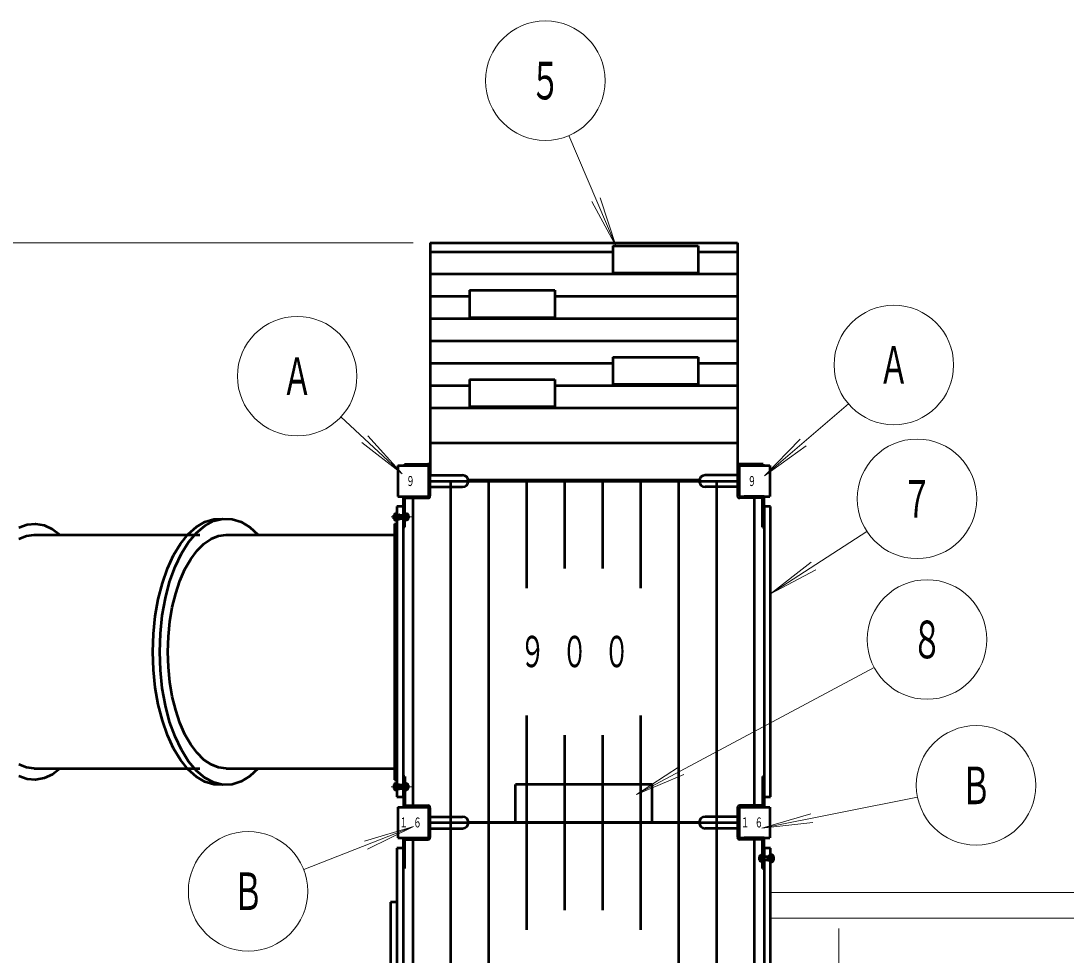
# Model space of a CAD drawing. Units: millimetres on the paper, scale 1:50. Extents: x -365 to 0, y -594 to 257.
# Drawn here: x -259.7 to -198.5, y 150.8 to 205.5 of the extents above; entities that cross this region are included whole.
import ezdxf
from ezdxf.enums import TextEntityAlignment as Align

# ---------------------------------------------------------------- set-up
doc = ezdxf.new("R2010")
doc.units = ezdxf.units.MM
doc.linetypes.add('USER1', pattern=[4.5, 2.5, -2])
doc.linetypes.add('USER2', pattern=[6, 3, -1, 1, -1])
doc.layers.add('LY_1', color=7, linetype='Continuous', lineweight=13)
doc.styles.add('ＭＳ ゴシック', font='')
doc.styles.get('ＭＳ ゴシック').set_extended_font_data('MS Gothic')

msp = doc.modelspace()

# ---------------------------------------------------------------- linework, layer by layer
at = {"layer": 'LY_1'}
for p, q in [((-227.601, 198.813), (-224.833, 192.316)), ((-224.833, 192.316), (-226.245, 194.963)), ((-224.833, 192.316), (-225.764, 195.168)), ((-236.72, 192.531), (-346.228, 192.531)), ((-236.72, 192.531), (-346.228, 192.531)), ((-211.222, 183.11), (-216.144, 178.901)), ((-240.943, 182.344), (-237.354, 179.011)), ((-237.354, 179.011), (-239.366, 181.236)), ((-237.354, 179.011), (-239.722, 180.853)), ((-216.144, 178.901), (-214.043, 181.042)), ((-216.144, 178.901), (-213.703, 180.645)), ((-210.141, 175.641), (-215.776, 171.99)), ((-215.776, 171.99), (-213.41, 173.835)), ((-215.776, 171.99), (-213.125, 173.396)), ((-209.706, 167.657), (-223.627, 160.232)), ((-223.627, 160.232), (-221.114, 161.87)), ((-223.627, 160.232), (-220.867, 161.408)), ((-207.178, 160.079), (-216.294, 158.267)), ((-216.294, 158.267), (-213.414, 159.106)), ((-216.294, 158.267), (-213.312, 158.593)), ((-243.123, 155.837), (-236.695, 158.351)), ((-236.695, 158.351), (-239.573, 157.506)), ((-236.695, 158.351), (-239.383, 157.019)), ((-215.776, 154.487), (-215.776, 142.687)), ((-169.176, 154.487), (-215.776, 154.487)), ((-168.376, 152.987), (-215.776, 152.987)), ((-211.776, 152.384), (-211.776, 145.251))]:
    msp.add_line(p, q, dxfattribs=at)
at = {"layer": 'LY_1', "color": 140, "lineweight": 50}
for p, q in [((-235.72, 192.531), (-235.72, 178.927)), ((-235.72, 192.531), (-217.72, 192.531)), ((-225.02, 192.367), (-225.02, 190.779)), ((-225.02, 192.367), (-220.02, 192.367)), ((-220.02, 192.367), (-220.02, 190.779)), ((-217.72, 192.531), (-217.72, 178.927)), ((-235.72, 192.008), (-225.02, 192.008)), ((-220.02, 192.008), (-217.72, 192.008)), ((-235.72, 190.714), (-217.72, 190.714)), ((-225.02, 190.779), (-220.02, 190.779)), ((-235.72, 189.409), (-233.42, 189.409)), ((-233.42, 189.757), (-228.42, 189.757)), ((-233.42, 189.757), (-233.42, 188.169)), ((-228.42, 189.757), (-228.42, 188.169)), ((-228.42, 189.409), (-217.72, 189.409)), ((-235.72, 188.104), (-217.72, 188.104)), ((-233.42, 188.169), (-228.42, 188.169)), ((-235.72, 186.8), (-217.72, 186.8)), ((-235.72, 185.495), (-225.02, 185.495)), ((-225.02, 185.842), (-220.02, 185.842)), ((-225.02, 185.842), (-225.02, 184.254)), ((-220.02, 185.842), (-220.02, 184.254)), ((-220.02, 185.495), (-217.72, 185.495)), ((-233.42, 184.537), (-228.42, 184.537)), ((-233.42, 184.537), (-233.42, 182.95)), ((-228.42, 184.537), (-228.42, 182.95)), ((-235.72, 184.19), (-233.42, 184.19)), ((-228.42, 184.19), (-217.72, 184.19)), ((-225.02, 184.254), (-220.02, 184.254)), ((-235.72, 182.869), (-217.72, 182.869)), ((-233.42, 182.95), (-228.42, 182.95)), ((-235.72, 180.818), (-217.72, 180.818)), ((-237.62, 179.487), (-237.62, 177.687)), ((-237.62, 179.487), (-235.82, 179.487)), ((-237.22, 179.577), (-235.85, 179.577)), ((-237.22, 179.577), (-237.22, 179.487)), ((-235.82, 179.487), (-235.82, 177.687)), ((-235.73, 179.457), (-235.73, 177.717)), ((-217.71, 179.457), (-217.71, 177.717)), ((-217.62, 179.487), (-217.62, 177.687)), ((-217.62, 179.487), (-215.82, 179.487)), ((-216.22, 179.577), (-217.59, 179.577)), ((-216.22, 179.577), (-216.22, 179.487)), ((-215.82, 179.487), (-215.82, 177.687)), ((-235.73, 178.927), (-233.82, 178.927)), ((-217.71, 178.927), (-219.62, 178.927)), ((-235.82, 178.587), (-217.62, 178.587)), ((-235.73, 178.247), (-233.82, 178.247)), ((-234.507, 158.587), (-234.507, 178.587)), ((-233.487, 178.657), (-219.952, 178.657)), ((-232.282, 158.587), (-232.282, 178.587)), ((-230.057, 172.31), (-230.057, 178.587)), ((-227.832, 173.462), (-227.832, 178.587)), ((-225.607, 173.462), (-225.607, 178.587)), ((-223.382, 172.31), (-223.382, 178.587)), ((-221.157, 158.587), (-221.157, 178.587)), ((-217.71, 178.247), (-219.62, 178.247)), ((-218.932, 158.587), (-218.932, 178.587)), ((-237.62, 177.687), (-235.82, 177.687)), ((-237.284, 175.887), (-237.284, 177.687)), ((-237.284, 177.687), (-236.12, 177.687)), ((-237.22, 177.597), (-237.22, 177.687)), ((-237.22, 177.597), (-235.85, 177.597)), ((-237.194, 175.887), (-237.194, 177.597)), ((-237.194, 177.597), (-236.12, 177.597)), ((-236.72, 159.487), (-236.72, 177.687)), ((-236.12, 177.687), (-236.12, 177.597)), ((-217.62, 177.687), (-215.82, 177.687)), ((-216.22, 177.597), (-217.59, 177.597)), ((-216.156, 177.687), (-217.32, 177.687)), ((-217.32, 177.687), (-217.32, 177.597)), ((-216.246, 177.597), (-217.32, 177.597)), ((-216.72, 159.487), (-216.72, 177.687)), ((-216.246, 175.887), (-216.246, 177.597)), ((-216.22, 177.597), (-216.22, 177.687)), ((-216.156, 175.887), (-216.156, 177.687)), ((-237.664, 177.087), (-237.664, 160.087)), ((-237.284, 177.087), (-237.664, 177.087)), ((-237.284, 160.087), (-237.284, 177.087)), ((-216.156, 177.087), (-216.156, 160.087)), ((-215.776, 177.087), (-216.156, 177.087)), ((-215.776, 160.087), (-215.776, 177.087)), ((-237.846, 176.377), (-237.846, 176.597)), ((-237.664, 176.727), (-237.714, 176.727)), ((-237.714, 176.727), (-237.714, 176.247)), ((-237.714, 176.297), (-237.714, 176.677)), ((-237.714, 176.587), (-237.714, 176.387)), ((-237.714, 176.587), (-237.114, 176.587)), ((-237.714, 176.387), (-237.114, 176.387)), ((-237.694, 176.612), (-237.516, 176.612)), ((-237.694, 176.362), (-237.516, 176.362)), ((-237.664, 176.247), (-237.664, 176.727)), ((-237.506, 176.602), (-237.516, 176.612)), ((-237.516, 176.362), (-237.506, 176.372)), ((-237.506, 176.372), (-237.506, 176.602)), ((-237.194, 176.697), (-237.164, 176.697)), ((-237.194, 176.697), (-237.194, 176.277)), ((-237.164, 176.697), (-237.164, 176.277)), ((-237.164, 176.303), (-237.164, 176.671)), ((-237.114, 176.671), (-237.164, 176.671)), ((-237.114, 176.5), (-237.164, 176.487)), ((-237.114, 176.487), (-237.164, 176.474)), ((-237.114, 176.303), (-237.114, 176.671)), ((-237.114, 176.667), (-237.114, 176.307)), ((-237.114, 176.667), (-237.094, 176.667)), ((-236.994, 176.567), (-236.994, 176.407)), ((-237.804, 176.087), (-237.664, 176.087)), ((-237.804, 176.087), (-237.804, 161.087)), ((-237.714, 176.247), (-237.664, 176.247)), ((-237.664, 176.087), (-237.664, 161.087)), ((-237.664, 161.087), (-237.664, 176.087)), ((-237.194, 175.887), (-237.284, 175.887)), ((-237.164, 176.277), (-237.194, 176.277)), ((-237.114, 176.303), (-237.164, 176.303)), ((-237.114, 176.307), (-237.094, 176.307)), ((-216.246, 175.887), (-216.156, 175.887)), ((-258.922, 175.427), (-249.202, 175.427)), ((-247.664, 175.427), (-237.804, 175.427)), ((-230.057, 158.587), (-230.057, 164.864)), ((-223.382, 158.587), (-223.382, 164.864)), ((-227.832, 158.587), (-227.832, 163.712)), ((-225.607, 158.587), (-225.607, 163.712)), ((-258.922, 161.747), (-249.202, 161.747)), ((-247.664, 161.747), (-237.804, 161.747)), ((-237.804, 161.087), (-237.664, 161.087)), ((-237.284, 161.287), (-237.284, 159.487)), ((-237.194, 161.287), (-237.284, 161.287)), ((-237.194, 161.287), (-237.194, 159.577)), ((-216.246, 161.287), (-216.246, 159.577)), ((-216.246, 161.287), (-216.156, 161.287)), ((-216.156, 161.287), (-216.156, 159.487)), ((-237.846, 160.797), (-237.846, 160.577)), ((-237.714, 160.927), (-237.664, 160.927)), ((-237.714, 160.447), (-237.714, 160.927)), ((-237.714, 160.877), (-237.714, 160.497)), ((-237.714, 160.587), (-237.714, 160.787)), ((-237.714, 160.787), (-237.114, 160.787)), ((-237.714, 160.587), (-237.114, 160.587)), ((-237.664, 160.447), (-237.714, 160.447)), ((-237.694, 160.812), (-237.516, 160.812)), ((-237.694, 160.562), (-237.516, 160.562)), ((-237.664, 160.927), (-237.664, 160.447)), ((-237.516, 160.812), (-237.506, 160.802)), ((-237.506, 160.572), (-237.516, 160.562)), ((-237.506, 160.802), (-237.506, 160.572)), ((-237.164, 160.897), (-237.194, 160.897)), ((-237.194, 160.477), (-237.194, 160.897)), ((-237.194, 160.477), (-237.164, 160.477)), ((-237.164, 160.477), (-237.164, 160.897)), ((-237.164, 160.871), (-237.164, 160.503)), ((-237.114, 160.871), (-237.164, 160.871)), ((-237.114, 160.687), (-237.164, 160.7)), ((-237.114, 160.674), (-237.164, 160.687)), ((-237.114, 160.503), (-237.164, 160.503)), ((-237.114, 160.871), (-237.114, 160.503)), ((-237.114, 160.507), (-237.114, 160.867)), ((-237.114, 160.867), (-237.094, 160.867)), ((-237.114, 160.507), (-237.094, 160.507)), ((-236.994, 160.607), (-236.994, 160.767)), ((-230.72, 158.587), (-230.72, 160.807)), ((-222.72, 160.807), (-230.72, 160.807)), ((-222.72, 158.587), (-222.72, 160.807)), ((-237.664, 160.087), (-237.284, 160.087)), ((-216.156, 160.087), (-215.776, 160.087)), ((-237.62, 159.487), (-237.62, 157.687)), ((-237.62, 159.487), (-235.82, 159.487)), ((-237.284, 159.487), (-236.12, 159.487)), ((-237.22, 159.577), (-237.22, 159.487)), ((-237.22, 159.577), (-235.85, 159.577)), ((-237.194, 159.577), (-236.12, 159.577)), ((-236.12, 159.487), (-236.12, 159.577)), ((-235.82, 159.487), (-235.82, 157.687)), ((-235.73, 159.457), (-235.73, 157.717)), ((-217.71, 159.457), (-217.71, 157.717)), ((-217.62, 159.487), (-217.62, 157.687)), ((-217.62, 159.487), (-215.82, 159.487)), ((-216.22, 159.577), (-217.59, 159.577)), ((-217.32, 159.487), (-217.32, 159.577)), ((-216.246, 159.577), (-217.32, 159.577)), ((-216.156, 159.487), (-217.32, 159.487)), ((-216.22, 159.577), (-216.22, 159.487)), ((-215.82, 159.487), (-215.82, 157.687)), ((-235.82, 158.587), (-217.62, 158.587)), ((-235.82, 158.587), (-217.62, 158.587)), ((-235.73, 158.927), (-233.82, 158.927)), ((-234.507, 138.587), (-234.507, 158.587)), ((-219.96, 158.587), (-233.48, 158.587)), ((-232.282, 138.587), (-232.282, 158.587)), ((-230.057, 152.31), (-230.057, 158.587)), ((-227.832, 153.462), (-227.832, 158.587)), ((-225.607, 153.462), (-225.607, 158.587)), ((-223.382, 152.31), (-223.382, 158.587)), ((-221.157, 138.587), (-221.157, 158.587)), ((-217.71, 158.927), (-219.62, 158.927)), ((-218.932, 138.587), (-218.932, 158.587)), ((-235.73, 158.247), (-233.82, 158.247)), ((-217.71, 158.247), (-219.62, 158.247)), ((-237.62, 157.687), (-235.82, 157.687)), ((-237.284, 155.887), (-237.284, 157.687)), ((-237.284, 157.687), (-236.12, 157.687)), ((-237.22, 157.597), (-237.22, 157.687)), ((-237.22, 157.597), (-235.85, 157.597)), ((-237.194, 155.887), (-237.194, 157.597)), ((-237.194, 157.597), (-236.12, 157.597)), ((-236.72, 139.487), (-236.72, 157.687)), ((-236.12, 157.687), (-236.12, 157.597)), ((-217.62, 157.687), (-215.82, 157.687)), ((-216.22, 157.597), (-217.59, 157.597)), ((-216.156, 157.687), (-217.32, 157.687)), ((-217.32, 157.687), (-217.32, 157.597)), ((-216.246, 157.597), (-217.32, 157.597)), ((-216.72, 139.487), (-216.72, 157.687)), ((-216.246, 155.887), (-216.246, 157.597)), ((-216.22, 157.597), (-216.22, 157.687)), ((-216.156, 155.887), (-216.156, 157.687)), ((-237.664, 157.087), (-237.664, 140.087)), ((-237.284, 157.087), (-237.664, 157.087)), ((-237.284, 140.087), (-237.284, 157.087)), ((-215.776, 157.087), (-216.156, 157.087)), ((-216.156, 157.087), (-216.156, 140.087)), ((-215.776, 140.087), (-215.776, 157.087)), ((-215.776, 156.727), (-215.726, 156.727)), ((-215.776, 156.247), (-215.776, 156.727)), ((-215.726, 156.727), (-215.726, 156.247)), ((-216.446, 156.567), (-216.446, 156.407)), ((-216.326, 156.667), (-216.346, 156.667)), ((-216.326, 156.307), (-216.346, 156.307)), ((-216.326, 156.303), (-216.326, 156.671)), ((-216.326, 156.671), (-216.276, 156.671)), ((-216.326, 156.667), (-216.326, 156.307)), ((-215.726, 156.587), (-216.326, 156.587)), ((-216.326, 156.5), (-216.276, 156.487)), ((-216.326, 156.487), (-216.276, 156.474)), ((-215.726, 156.387), (-216.326, 156.387)), ((-216.326, 156.303), (-216.276, 156.303)), ((-216.246, 156.697), (-216.276, 156.697)), ((-216.276, 156.697), (-216.276, 156.277)), ((-216.276, 156.303), (-216.276, 156.671)), ((-216.276, 156.277), (-216.246, 156.277)), ((-216.246, 156.697), (-216.246, 156.277)), ((-215.934, 156.602), (-215.924, 156.612)), ((-215.934, 156.372), (-215.934, 156.602)), ((-215.924, 156.362), (-215.934, 156.372)), ((-215.746, 156.612), (-215.924, 156.612)), ((-215.746, 156.362), (-215.924, 156.362)), ((-215.726, 156.247), (-215.776, 156.247)), ((-215.726, 156.297), (-215.726, 156.677)), ((-215.726, 156.587), (-215.726, 156.387)), ((-215.594, 156.377), (-215.594, 156.597)), ((-216.246, 155.887), (-216.156, 155.887)), ((-238.044, 153.92), (-238.044, 143.32)), ((-237.664, 153.92), (-238.044, 153.92))]:
    msp.add_line(p, q, dxfattribs=at)
at = {"layer": 'LY_1', "linetype": 'USER2'}
for p, q in [((-238.004, 176.487), (-236.817, 176.487)), ((-238.004, 160.687), (-236.817, 160.687))]:
    msp.add_line(p, q, dxfattribs=at)
at = {"layer": 'LY_1', "linetype": 'USER1'}
for p, q in [((-237.777, 176.567), (-237.846, 176.567)), ((-237.777, 176.487), (-237.846, 176.487)), ((-237.777, 176.407), (-237.846, 176.407)), ((-237.766, 176.587), (-237.777, 176.567)), ((-237.777, 176.407), (-237.777, 176.567)), ((-237.766, 176.387), (-237.777, 176.407)), ((-237.774, 176.572), (-237.506, 176.572)), ((-237.774, 176.402), (-237.506, 176.402)), ((-237.766, 176.587), (-237.506, 176.587)), ((-237.766, 176.387), (-237.506, 176.387)), ((-237.714, 176.617), (-237.664, 176.617)), ((-237.714, 176.357), (-237.664, 176.357)), ((-237.777, 160.767), (-237.846, 160.767)), ((-237.777, 160.687), (-237.846, 160.687)), ((-237.777, 160.607), (-237.846, 160.607)), ((-237.766, 160.787), (-237.777, 160.767)), ((-237.777, 160.767), (-237.777, 160.607)), ((-237.766, 160.587), (-237.777, 160.607)), ((-237.774, 160.772), (-237.506, 160.772)), ((-237.774, 160.602), (-237.506, 160.602)), ((-237.766, 160.787), (-237.506, 160.787)), ((-237.766, 160.587), (-237.506, 160.587)), ((-237.714, 160.817), (-237.664, 160.817)), ((-237.714, 160.557), (-237.664, 160.557)), ((-215.674, 156.587), (-215.934, 156.587)), ((-215.665, 156.572), (-215.934, 156.572)), ((-215.665, 156.402), (-215.934, 156.402)), ((-215.674, 156.387), (-215.934, 156.387)), ((-215.726, 156.617), (-215.776, 156.617)), ((-215.726, 156.357), (-215.776, 156.357)), ((-215.674, 156.587), (-215.662, 156.567)), ((-215.674, 156.387), (-215.662, 156.407)), ((-215.662, 156.407), (-215.662, 156.567)), ((-215.662, 156.567), (-215.594, 156.567)), ((-215.662, 156.487), (-215.594, 156.487)), ((-215.662, 156.407), (-215.594, 156.407))]:
    msp.add_line(p, q, dxfattribs=at)
at = {"layer": 'LY_1', "color": 140, "lineweight": 50}
for points in [[(-247.863, 160.798), (-248.389, 160.814), (-248.91, 160.973), (-249.415, 161.27), (-249.896, 161.701), (-250.343, 162.258), (-250.748, 162.93), (-251.105, 163.706), (-251.406, 164.571), (-251.646, 165.509), (-251.82, 166.503), (-251.926, 167.535), (-251.962, 168.587), (-251.926, 169.639), (-251.82, 170.671), (-251.646, 171.665), (-251.406, 172.603), (-251.105, 173.468), (-250.748, 174.244), (-250.343, 174.916), (-249.896, 175.473), (-249.415, 175.904), (-248.91, 176.201), (-248.389, 176.36), (-247.863, 176.377)], [(-245.788, 161.747), (-246.276, 161.296), (-246.791, 160.984), (-247.322, 160.816), (-247.86, 160.797), (-248.394, 160.926), (-248.914, 161.202), (-249.41, 161.617), (-249.873, 162.166), (-250.294, 162.837), (-250.664, 163.618), (-250.978, 164.493), (-251.228, 165.446), (-251.41, 166.459), (-251.52, 167.513), (-251.558, 168.587), (-251.52, 169.661), (-251.41, 170.715), (-251.228, 171.728), (-250.978, 172.681), (-250.664, 173.556), (-250.294, 174.337), (-249.873, 175.008), (-249.41, 175.557), (-248.914, 175.972), (-248.394, 176.248), (-247.86, 176.377), (-247.322, 176.358), (-246.791, 176.19), (-246.276, 175.878), (-245.788, 175.427)], [(-259.82, 175.869), (-259.33, 176.043), (-258.832, 176.085), (-258.336, 175.995), (-257.85, 175.774), (-257.384, 175.427)], [(-259.807, 175.194), (-259.368, 175.369), (-258.922, 175.427)], [(-247.664, 161.747), (-248.11, 161.806), (-248.549, 161.98), (-248.972, 162.268), (-249.374, 162.663), (-249.746, 163.16), (-250.082, 163.75), (-250.377, 164.423), (-250.625, 165.167), (-250.823, 165.969), (-250.967, 166.817), (-251.054, 167.694), (-251.084, 168.587), (-251.054, 169.48), (-250.967, 170.357), (-250.823, 171.205), (-250.625, 172.007), (-250.377, 172.751), (-250.082, 173.424), (-249.746, 174.014), (-249.374, 174.511), (-248.972, 174.906), (-248.549, 175.194), (-248.11, 175.369), (-247.664, 175.427)], [(-257.384, 161.747), (-257.85, 161.4), (-258.336, 161.179), (-258.832, 161.089), (-259.33, 161.131), (-259.82, 161.305)], [(-258.922, 161.747), (-259.368, 161.806), (-259.807, 161.98)]]:
    msp.add_lwpolyline(points, dxfattribs=at)
at = {"layer": 'LY_1'}
for centre in [(-228.973, 202.033), (-208.562, 185.385), (-243.508, 184.726), (-207.204, 177.545), (-206.618, 169.304), (-203.745, 160.762), (-246.383, 154.562)]:
    msp.add_circle(centre, 3.5, dxfattribs=at)
at = {"layer": 'LY_1', "color": 140, "lineweight": 50}
for centre, radius, start, end in [((-235.85, 179.457), 0.12, 0, 90), ((-217.59, 179.457), 0.12, 90, 180), ((-233.82, 178.587), 0.34, 270, 90), ((-219.62, 178.587), 0.34, 90, 270), ((-235.85, 177.717), 0.12, 270, 0), ((-217.59, 177.717), 0.12, 180, 270), ((-237.665, 176.51), 0.2, 112.30281, 154.36275), ((-237.665, 176.464), 0.2, 205.63725, 247.69719), ((-237.734, 176.677), 0.02, 0, 112.30281), ((-237.694, 176.632), 0.02, 180, 270), ((-237.694, 176.342), 0.02, 90, 180), ((-237.094, 176.567), 0.1, 0, 90), ((-237.094, 176.407), 0.1, 270, 0), ((-237.734, 176.297), 0.02, 247.69719, 0), ((-237.665, 160.71), 0.2, 112.30281, 154.36275), ((-237.665, 160.664), 0.2, 205.63725, 247.69719), ((-237.734, 160.877), 0.02, 0, 112.30281), ((-237.734, 160.497), 0.02, 247.69719, 0), ((-237.694, 160.832), 0.02, 180, 270), ((-237.694, 160.542), 0.02, 90, 180), ((-237.094, 160.767), 0.1, 0, 90), ((-237.094, 160.607), 0.1, 270, 0), ((-235.85, 159.457), 0.12, 0, 90), ((-217.59, 159.457), 0.12, 90, 180), ((-233.82, 158.587), 0.34, 270, 90), ((-219.62, 158.587), 0.34, 90, 270), ((-235.85, 157.717), 0.12, 270, 0), ((-217.59, 157.717), 0.12, 180, 270), ((-216.346, 156.567), 0.1, 90, 180), ((-216.346, 156.407), 0.1, 180, 270), ((-215.746, 156.632), 0.02, 270, 0), ((-215.746, 156.342), 0.02, 0, 90), ((-215.706, 156.677), 0.02, 67.69719, 180), ((-215.706, 156.297), 0.02, 180, 292.30281), ((-215.774, 156.51), 0.2, 25.63725, 67.69719), ((-215.774, 156.464), 0.2, 292.30281, 334.36275)]:
    msp.add_arc(centre, radius, start, end, dxfattribs=at)

# ---------------------------------------------------------------- texts
at = {"layer": 'LY_1', "style": 'ＭＳ ゴシック', "width": 0.6}
for s, p in [('５', (-228.973, 202.033)), ('Ａ', (-208.562, 185.385)), ('Ａ', (-243.508, 184.726)), ('７', (-207.204, 177.545)), ('８', (-206.618, 169.304)), ('Ｂ', (-203.745, 160.762)), ('Ｂ', (-246.383, 154.562))]:
    msp.add_text(s, height=2.199, dxfattribs=at).set_placement(p, align=Align.MIDDLE_CENTER)
for p in [(-237.12, 178.587), (-217.12, 178.587)]:
    msp.add_text('９', height=0.587, dxfattribs=at).set_placement(p, align=Align.MIDDLE_LEFT)
at = {"layer": 'LY_1', "attachment_point": 4, "style": 'ＭＳ ゴシック'}
for s, insert, char_height in [('\\T1.64;\\W0.6;９００', (-230.47, 168.587), 1.833), ('\\T1.64;\\W0.6;１６', (-237.52, 158.587), 0.5865), ('\\T1.64;\\W0.6;１６', (-217.52, 158.587), 0.5865)]:
    msp.add_mtext(s, dxfattribs=dict(at, insert=insert, char_height=char_height))

doc.saveas('drawing.dxf')
